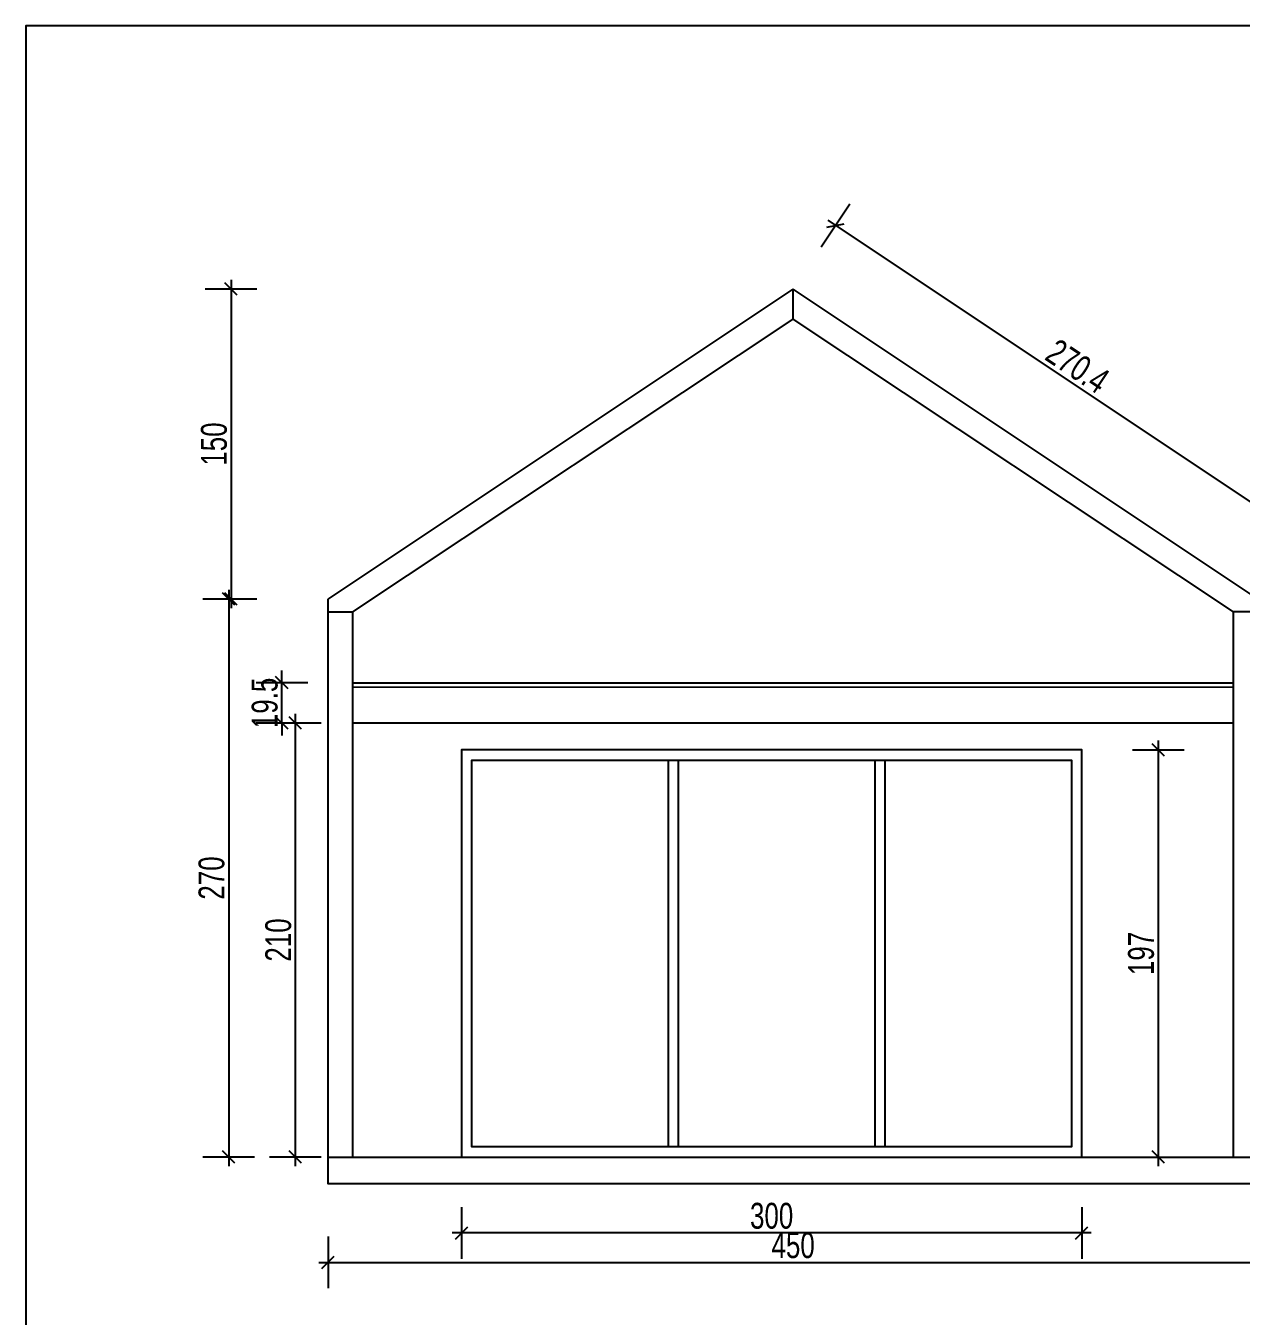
# Model space of a CAD drawing. Header units: centimetres. Extents: x 77721 to 213373, y -51694 to -17847.
# Drawn here: x 78882 to 79470, y -27726 to -27101 of the extents above; entities that cross this region are included whole.
import ezdxf

# ---------------------------------------------------------------- set-up
doc = ezdxf.new("R2010")
doc.units = ezdxf.units.CM
doc.header["$LTSCALE"] = 5
doc.header["$MEASUREMENT"] = 0
doc.layers.add('KOTI', color=4, linetype='Continuous')
doc.styles.add('4-', font='simp.shx', dxfattribs={"width": 0.75})
doc.dimstyles.new('KOTI_K50.0cm', dxfattribs={"dimtxt": 12.5, "dimasz": 12.5, "dimexe": 12.5, "dimexo": 0, "dimgap": 2, "dimtad": 1, "dimdec": 1, "dimrnd": 0.1, "dimdsep": 46, "dimtxsty": '4-', "dimtsz": 3, "dimcen": 0.09, "dimdle": 4.5, "dimclrd": 256, "dimclrt": 256, "dimaunit": 1, "dimazin": 2, "dimtfac": 1, "dimtdec": 4, "dimtix": 1, "dimtmove": 2, "dimatfit": 3, "dimfxl": 12.5, "dimfxlon": 1, "dimtvp": 1, "dimtolj": 1, "dimtzin": 0, "dimarcsym": 0})

# ---------------------------------------------------------------- blocks, each defined once
blk = doc.blocks.new('*D182')
at = {"layer": 'Defpoints', "color": 0, "linetype": 'Continuous', "transparency": 16777216}
for p in [(79253.7, -27228.69), (78981.81, -27378.69), (79028.7, -27378.69)]:
    blk.add_point(p, dxfattribs=at)
at = {"layer": 'KOTI', "color": 0, "linetype": 'Continuous', "lineweight": -2, "transparency": 16777216}
for p, q in [((78994.31, -27228.69), (78969.31, -27228.69)), ((78994.31, -27378.69), (78969.31, -27378.69))]:
    blk.add_line(p, q, dxfattribs=at)
at = {"layer": 'KOTI', "linetype": 'Continuous', "lineweight": -2, "transparency": 16777216}
for p, q in [((78984.81, -27231.69), (78978.81, -27225.69)), ((78981.81, -27224.19), (78981.81, -27383.19)), ((78984.81, -27381.69), (78978.81, -27375.69))]:
    blk.add_line(p, q, dxfattribs=at)
at = {"layer": 'KOTI', "linetype": 'Continuous', "transparency": 16777216, "insert": (78973.56, -27303.69), "char_height": 12.5, "attachment_point": 5, "rotation": 90, "style": '4-'}
blk.add_mtext('\\A1;150', dxfattribs=at)
blk = doc.blocks.new('*D183')
at = {"layer": 'Defpoints', "color": 0, "linetype": 'Continuous', "transparency": 16777216}
for p in [(79028.7, -27378.69), (78980.63, -27648.69), (79028.7, -27648.69)]:
    blk.add_point(p, dxfattribs=at)
at = {"layer": 'KOTI', "color": 0, "linetype": 'Continuous', "lineweight": -2, "transparency": 16777216}
for p, q in [((78993.13, -27378.69), (78968.13, -27378.69)), ((78993.13, -27648.69), (78968.13, -27648.69))]:
    blk.add_line(p, q, dxfattribs=at)
at = {"layer": 'KOTI', "linetype": 'Continuous', "lineweight": -2, "transparency": 16777216}
for p, q in [((78983.63, -27381.69), (78977.63, -27375.69)), ((78980.63, -27374.19), (78980.63, -27653.19)), ((78983.63, -27651.69), (78977.63, -27645.69))]:
    blk.add_line(p, q, dxfattribs=at)
at = {"layer": 'KOTI', "linetype": 'Continuous', "transparency": 16777216, "insert": (78972.38, -27513.69), "char_height": 12.5, "attachment_point": 5, "rotation": 90, "style": '4-'}
blk.add_mtext('\\A1;270', dxfattribs=at)
blk = doc.blocks.new('*D184')
at = {"layer": 'Defpoints', "color": 0, "linetype": 'Continuous', "transparency": 16777216}
for p in [(79028.7, -27661.69), (79478.7, -27661.69), (79478.7, -27699.7)]:
    blk.add_point(p, dxfattribs=at)
at = {"layer": 'KOTI', "color": 0, "linetype": 'Continuous', "lineweight": -2, "transparency": 16777216}
for p, q in [((79028.7, -27687.2), (79028.7, -27712.2)), ((79478.7, -27687.2), (79478.7, -27712.2))]:
    blk.add_line(p, q, dxfattribs=at)
at = {"layer": 'KOTI', "linetype": 'Continuous', "lineweight": -2, "transparency": 16777216}
for p, q in [((79025.7, -27702.7), (79031.7, -27696.7)), ((79475.7, -27702.7), (79481.7, -27696.7)), ((79024.2, -27699.7), (79483.2, -27699.7))]:
    blk.add_line(p, q, dxfattribs=at)
at = {"layer": 'KOTI', "linetype": 'Continuous', "transparency": 16777216, "insert": (79253.7, -27691.45), "char_height": 12.5, "attachment_point": 5, "style": '4-'}
blk.add_mtext('\\A1;450', dxfattribs=at)
blk = doc.blocks.new('*D187')
at = {"layer": 'Defpoints', "color": 0, "linetype": 'Continuous', "transparency": 16777216}
for p in [(79012.91, -27438.69), (79028.7, -27438.69), (79028.7, -27648.69)]:
    blk.add_point(p, dxfattribs=at)
at = {"layer": 'KOTI', "linetype": 'Continuous', "lineweight": -2, "transparency": 16777216}
for p, q in [((79015.91, -27441.69), (79009.91, -27435.69)), ((79012.91, -27653.19), (79012.91, -27434.19)), ((79015.91, -27651.69), (79009.91, -27645.69))]:
    blk.add_line(p, q, dxfattribs=at)
at = {"layer": 'KOTI', "color": 0, "linetype": 'Continuous', "lineweight": -2, "transparency": 16777216}
for p, q in [((79025.41, -27438.69), (79000.41, -27438.69)), ((79025.41, -27648.69), (79000.41, -27648.69))]:
    blk.add_line(p, q, dxfattribs=at)
at = {"layer": 'KOTI', "linetype": 'Continuous', "transparency": 16777216, "insert": (79004.66, -27543.69), "char_height": 12.5, "attachment_point": 5, "rotation": 90, "style": '4-'}
blk.add_mtext('\\A1;210', dxfattribs=at)
blk = doc.blocks.new('*D188')
at = {"layer": 'Defpoints', "color": 0, "linetype": 'Continuous', "transparency": 16777216}
for p in [(79006.35, -27419.22), (79043.7, -27419.22), (79043.7, -27438.69)]:
    blk.add_point(p, dxfattribs=at)
at = {"layer": 'KOTI', "linetype": 'Continuous', "lineweight": -2, "transparency": 16777216}
for p, q in [((79009.35, -27422.22), (79003.35, -27416.22)), ((79006.35, -27419.22), (79006.35, -27413.22)), ((79006.35, -27438.69), (79006.35, -27419.22)), ((79009.35, -27441.69), (79003.35, -27435.69)), ((79006.35, -27438.69), (79006.35, -27444.69))]:
    blk.add_line(p, q, dxfattribs=at)
at = {"layer": 'KOTI', "color": 0, "linetype": 'Continuous', "lineweight": -2, "transparency": 16777216}
for p, q in [((79018.85, -27419.22), (78993.85, -27419.22)), ((79018.85, -27438.69), (78993.85, -27438.69))]:
    blk.add_line(p, q, dxfattribs=at)
at = {"layer": 'KOTI', "linetype": 'Continuous', "transparency": 16777216, "insert": (78998.1, -27428.96), "char_height": 12.5, "attachment_point": 5, "rotation": 90, "style": '4-'}
blk.add_mtext('\\A1;19.5', dxfattribs=at)
blk = doc.blocks.new('*D215')
at = {"layer": 'Defpoints', "color": 0, "linetype": 'Continuous', "transparency": 16777216}
for p in [(79093.3, -27648.69), (79393.3, -27648.69), (79093.3, -27685.45)]:
    blk.add_point(p, dxfattribs=at)
at = {"layer": 'KOTI', "color": 0, "linetype": 'Continuous', "lineweight": -2, "transparency": 16777216}
for p, q in [((79093.3, -27672.95), (79093.3, -27697.95)), ((79393.3, -27672.95), (79393.3, -27697.95))]:
    blk.add_line(p, q, dxfattribs=at)
at = {"layer": 'KOTI', "linetype": 'Continuous', "lineweight": -2, "transparency": 16777216}
for p, q in [((79397.8, -27685.45), (79088.8, -27685.45)), ((79090.3, -27688.45), (79096.3, -27682.45)), ((79390.3, -27688.45), (79396.3, -27682.45))]:
    blk.add_line(p, q, dxfattribs=at)
at = {"layer": 'KOTI', "linetype": 'Continuous', "transparency": 16777216, "insert": (79243.3, -27677.2), "char_height": 12.5, "attachment_point": 5, "style": '4-'}
blk.add_mtext('\\A1;300', dxfattribs=at)
blk = doc.blocks.new('*D216')
at = {"layer": 'Defpoints', "color": 0, "linetype": 'Continuous', "transparency": 16777216}
for p in [(79393.3, -27451.69), (79393.3, -27648.69), (79430.31, -27648.69)]:
    blk.add_point(p, dxfattribs=at)
at = {"layer": 'KOTI', "linetype": 'Continuous', "lineweight": -2, "transparency": 16777216}
for p, q in [((79430.31, -27447.19), (79430.31, -27653.19)), ((79433.31, -27454.69), (79427.31, -27448.69)), ((79433.31, -27651.69), (79427.31, -27645.69))]:
    blk.add_line(p, q, dxfattribs=at)
at = {"layer": 'KOTI', "color": 0, "linetype": 'Continuous', "lineweight": -2, "transparency": 16777216}
for p, q in [((79417.81, -27451.69), (79442.81, -27451.69)), ((79417.81, -27648.69), (79442.81, -27648.69))]:
    blk.add_line(p, q, dxfattribs=at)
at = {"layer": 'KOTI', "linetype": 'Continuous', "transparency": 16777216, "insert": (79422.06, -27550.19), "char_height": 12.5, "attachment_point": 5, "rotation": 90, "style": '4-'}
blk.add_mtext('\\A1;197', dxfattribs=at)
blk = doc.blocks.new('*D219')
at = {"layer": 'Defpoints', "color": 0, "linetype": 'Continuous', "transparency": 16777216}
for p in [(79253.7, -27228.69), (79499.22, -27347.92), (79478.7, -27378.69)]:
    blk.add_point(p, dxfattribs=at)
at = {"layer": 'KOTI', "color": 0, "linetype": 'Continuous', "lineweight": -2, "transparency": 16777216}
for p, q in [((79267.28, -27208.32), (79281.15, -27187.52)), ((79492.28, -27358.32), (79506.15, -27337.52))]:
    blk.add_line(p, q, dxfattribs=at)
at = {"layer": 'KOTI', "linetype": 'Continuous', "lineweight": -2, "transparency": 16777216}
for p, q in [((79270.06, -27198.75), (79278.38, -27197.09)), ((79270.47, -27195.43), (79502.96, -27350.42)), ((79495.06, -27348.75), (79503.38, -27347.09))]:
    blk.add_line(p, q, dxfattribs=at)
at = {"layer": 'KOTI', "linetype": 'Continuous', "transparency": 16777216, "insert": (79391.29, -27266.06), "char_height": 12.5, "attachment_point": 5, "rotation": 326.30993, "style": '4-'}
blk.add_mtext('\\A1;270.4', dxfattribs=at)

msp = doc.modelspace()

# ---------------------------------------------------------------- linework, layer by layer
at = {"layer": 'KOTI', "color": 2, "linetype": 'Continuous', "true_color": 0xf1eb1f}
for p, q in [((79028.7, -27378.69), (79253.7, -27228.69)), ((79253.7, -27243.3), (79253.7, -27228.69)), ((79478.7, -27378.69), (79253.7, -27228.69)), ((79040.7, -27384.82), (79253.7, -27243.3)), ((79466.7, -27384.82), (79253.7, -27243.3)), ((79028.7, -27648.69), (79028.7, -27378.69)), ((79028.7, -27384.82), (79040.7, -27384.82)), ((79040.7, -27648.69), (79040.7, -27384.82)), ((79478.7, -27384.82), (79466.7, -27384.82)), ((79466.7, -27648.69), (79466.7, -27384.82)), ((79040.7, -27421.22), (79466.7, -27421.27)), ((79466.7, -27438.69), (79040.7, -27438.69)), ((79128.7, -27648.69), (79478.7, -27648.69))]:
    msp.add_line(p, q, dxfattribs=at)
for points in [[(78882.49, -28951.3), (82018.76, -28951.3), (82018.76, -27101.32), (78882.49, -27101.32)], [(79028.7, -27648.69), (79478.7, -27648.69), (79478.7, -27661.69), (79028.7, -27661.69)]]:
    msp.add_lwpolyline(points, close=True, dxfattribs=at)
msp.add_lwpolyline([(79040.7, -27419.22), (79466.7, -27419.22)], dxfattribs=at)
at = {"layer": 'KOTI', "color": 7, "linetype": 'Continuous'}
for points in [[(79119.01, -27451.69), (79093.3, -27451.69), (79093.3, -27648.69), (79119.01, -27648.69)], [(79119.01, -27648.69), (79393.3, -27648.69), (79393.3, -27451.69), (79119.01, -27451.69)], [(79119.01, -27643.69), (79098.3, -27643.69), (79098.3, -27456.69), (79119.01, -27456.69)], [(79119.01, -27456.69), (79388.3, -27456.69), (79388.3, -27643.69), (79119.01, -27643.69)], [(79193.3, -27456.69), (79193.3, -27643.69)], [(79219.01, -27643.69), (79198.3, -27643.69), (79198.3, -27456.69), (79219.01, -27456.69)], [(79293.3, -27456.69), (79293.3, -27643.69)], [(79319.01, -27643.69), (79298.3, -27643.69), (79298.3, -27456.69), (79319.01, -27456.69)]]:
    msp.add_lwpolyline(points, dxfattribs=at)

# ---------------------------------------------------------------- dimensions: what is measured, and where the dimension line sits
at = {"layer": 'KOTI', "color": 6, "linetype": 'Continuous'}
dim = msp.add_aligned_dim(p1=(79253.7, -27228.69), p2=(79478.7, -27378.69), distance=36.98, dimstyle='KOTI_K50.0cm', dxfattribs=at)
dim.commit()
dim.dimension.update_dxf_attribs({"geometry": '*D219', "text_midpoint": (79391.29, -27266.06)})
at = {"layer": 'KOTI', "color": 2, "linetype": 'Continuous', "true_color": 0xf1eb1f}
for base, p1, p2, picture, middle in [((78981.81, -27378.69), (79253.7, -27228.69), (79028.7, -27378.69), '*D182', (78973.56, -27303.69)), ((78980.63, -27648.69), (79028.7, -27378.69), (79028.7, -27648.69), '*D183', (78972.38, -27513.69)), ((79006.35, -27419.22), (79043.7, -27438.69), (79043.7, -27419.22), '*D188', (78998.1, -27428.96)), ((79012.91, -27438.69), (79028.7, -27648.69), (79028.7, -27438.69), '*D187', (79004.66, -27543.69))]:
    dim = msp.add_linear_dim(base=base, p1=p1, p2=p2, angle=90, dimstyle='KOTI_K50.0cm', dxfattribs=at)
    dim.commit()
    dim.dimension.update_dxf_attribs({"geometry": picture, "text_midpoint": middle})
at = {"layer": 'KOTI', "color": 6, "linetype": 'Continuous'}
dim = msp.add_linear_dim(base=(79430.31, -27648.69), p1=(79393.3, -27451.69), p2=(79393.3, -27648.69), angle=90, dimstyle='KOTI_K50.0cm', dxfattribs=at)
dim.commit()
dim.dimension.update_dxf_attribs({"geometry": '*D216', "text_midpoint": (79422.06, -27550.19)})
dim = msp.add_linear_dim(base=(79093.3, -27685.45), p1=(79393.3, -27648.69), p2=(79093.3, -27648.69), dimstyle='KOTI_K50.0cm', dxfattribs=at)
dim.commit()
dim.dimension.update_dxf_attribs({"geometry": '*D215', "text_midpoint": (79243.3, -27677.2)})
at = {"layer": 'KOTI', "color": 2, "linetype": 'Continuous', "true_color": 0xf1eb1f}
dim = msp.add_linear_dim(base=(79478.7, -27699.7), p1=(79028.7, -27661.69), p2=(79478.7, -27661.69), dimstyle='KOTI_K50.0cm', dxfattribs=at)
dim.commit()
dim.dimension.update_dxf_attribs({"geometry": '*D184', "text_midpoint": (79253.7, -27691.45)})

doc.saveas('drawing.dxf')
